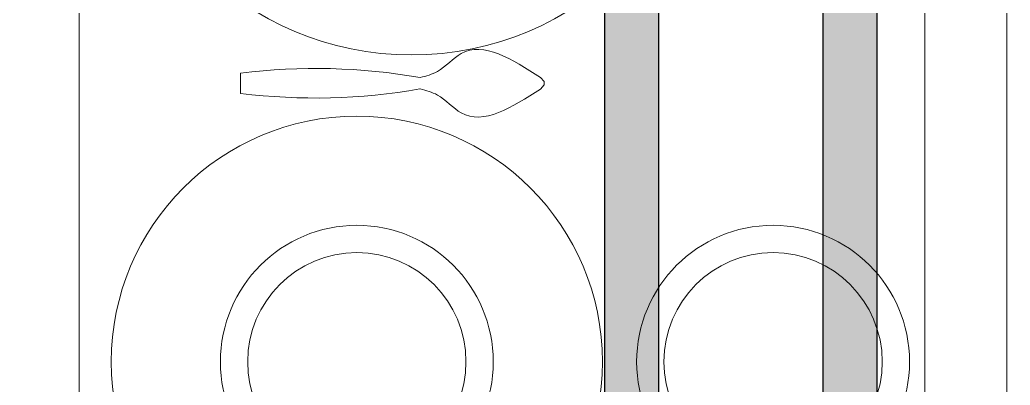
# Model space of a CAD drawing. Header units: centimetres. Extents: x 54005 to 61405, y 90310 to 94744.
# Drawn here: x 56866.46 to 56902.76, y 91930.59 to 91943.98 of the extents above; entities that cross this region are included whole.
import ezdxf

# ---------------------------------------------------------------- set-up
doc = ezdxf.new("R2010")
doc.units = ezdxf.units.CM
doc.header["$LTSCALE"] = 25
doc.layers.get('0').update_dxf_attribs({"lineweight": 0})
doc.layers.add('OC-Mutfak_Ekipman', color=252, linetype='Continuous')
doc.layers.add('OC-Tretuar', color=70, linetype='Continuous')
doc.layers.add('ÖLCULENDIRME', color=115, linetype='Continuous', lineweight=5)

# ---------------------------------------------------------------- blocks, each defined once
blk = doc.blocks.new('sıcak servis-180x70x85-130')
at = {"layer": 'OC-Tretuar'}
h = blk.add_hatch(color=7, dxfattribs=at)
h.dxf.hatch_style = 1
h.paths.add_polyline_path([(466744.538, -82664.434, 0.414209), (466743.538, -82665.434, 0.414214), (466744.538, -82666.434), (466922.538, -82666.434, 0.414214), (466923.538, -82665.434, 0.414218), (466922.538, -82664.434)])
h.paths.add_polyline_path([(466744.538, -82656.434, 0.414214), (466743.538, -82657.434, 0.414218), (466744.538, -82658.434), (466922.538, -82658.434, 0.414209), (466923.538, -82657.434, 0.414214), (466922.538, -82656.434)])
h.paths.add_polyline_path([(466744.538, -82648.434, 0.414214), (466743.538, -82649.434, 0.414214), (466744.538, -82650.434), (466922.538, -82650.434, 0.414214), (466923.538, -82649.434, 0.414214), (466922.538, -82648.434)])
h.paths.add_polyline_path([(466922.538, -82642.434, 0.414214), (466923.538, -82641.434, 0.414214), (466922.538, -82640.434), (466744.538, -82640.434, 0.414214), (466743.538, -82641.434, 0.414214), (466744.538, -82642.434)])
h.paths.add_polyline_path([(466744.538, -82632.434, 0.414214), (466743.538, -82633.434, 0.414214), (466744.538, -82634.434), (466922.538, -82634.434, 0.414214), (466923.538, -82633.434, 0.414214), (466922.538, -82632.434)])
at = {"layer": 'OC-Mutfak_Ekipman'}
for p, q in [((466744.538, -82656.434), (466922.538, -82656.434)), ((466922.538, -82658.434), (466744.538, -82658.434)), ((466744.538, -82664.434), (466922.538, -82664.434)), ((466922.538, -82666.434), (466744.538, -82666.434))]:
    blk.add_line(p, q, dxfattribs=at)
blk = doc.blocks.new('by')
at = {"ltscale": 30}
blk.add_line((6378.437, 2225.538, -4.505), (6378.437, 2226.279, -4.505), dxfattribs=at)
at = {"ltscale": 30, "elevation": -4.505}
blk.add_lwpolyline([(6387.358, 2196.359), (6350.358, 2196.359), (6350.358, 2249.359), (6387.358, 2249.359)], close=True, dxfattribs=at)
blk.add_lwpolyline([(6379.358, 2199.359), (6358.358, 2199.359, -0.414214), (6353.358, 2204.359), (6353.358, 2241.359, -0.414214), (6358.358, 2246.359), (6379.358, 2246.359, -0.414214), (6384.358, 2241.359), (6384.358, 2204.359, -0.414214)], format="xyb", close=True, dxfattribs=at)
blk.add_lwpolyline([(6367.447, 2225.696), (6367.317, 2225.842), (6367.317, 2225.967), (6367.447, 2226.119)], dxfattribs=at)
at = {"ltscale": 30}
for centre, radius in [((6374.178, 2236.112, -4.505), 9), ((6358.923, 2236.112, -4.505), 5), ((6374.178, 2236.112, -4.505), 5), ((6358.923, 2236.112, -4.505), 4), ((6374.178, 2236.112, -4.505), 4), ((6372.173, 2213.871, -4.505), 11)]:
    blk.add_circle(centre, radius, dxfattribs=at)
for centre, start, end in [((6375.692, 2204.226, -4.505), 82.9046, 99.9137), ((6375.68, 2247.589, -4.505), 260.0863, 277.1271)]:
    blk.add_arc(centre, 22.223, start, end, dxfattribs=at)
for points in [[(6371.854, 2226.117, -4.505), (6371.638, 2226.174, -4.505), (6371.066, 2226.324, -4.505), (6369.918, 2227.697, -4.505), (6368.494, 2226.788, -4.505), (6367.447, 2226.119, -4.505)], [(6371.854, 2225.699, -4.505), (6371.638, 2225.642, -4.505), (6371.066, 2225.491, -4.505), (6369.918, 2224.118, -4.505), (6368.494, 2225.027, -4.505), (6367.447, 2225.696, -4.505)]]:
    blk.add_open_spline(points, degree=3, knots=[0, 0, 0, 0, 0.665409, 1.758876, 4.792994, 4.792994, 4.792994, 4.792994], dxfattribs=at)

msp = doc.modelspace()

# ---------------------------------------------------------------- linework, layer by layer
at = {"layer": 'ÖLCULENDIRME'}
msp.add_line((56887.894, 92217.602), (56887.894, 91619.602), dxfattribs=at)

# ---------------------------------------------------------------- block references
at = {"layer": 'ÖLCULENDIRME', "extrusion": (0, 0, -1), "zscale": -1, "rotation": 90.00373483684704}
msp.add_blockref('sıcak servis-180x70x85-130', (-139523.891, -374891.366), dxfattribs=at)
at = {"layer": 'ÖLCULENDIRME', "rotation": 180}
msp.add_blockref('by', (63252.992, 94167.561, 4.505), dxfattribs=at)

doc.saveas('drawing.dxf')
